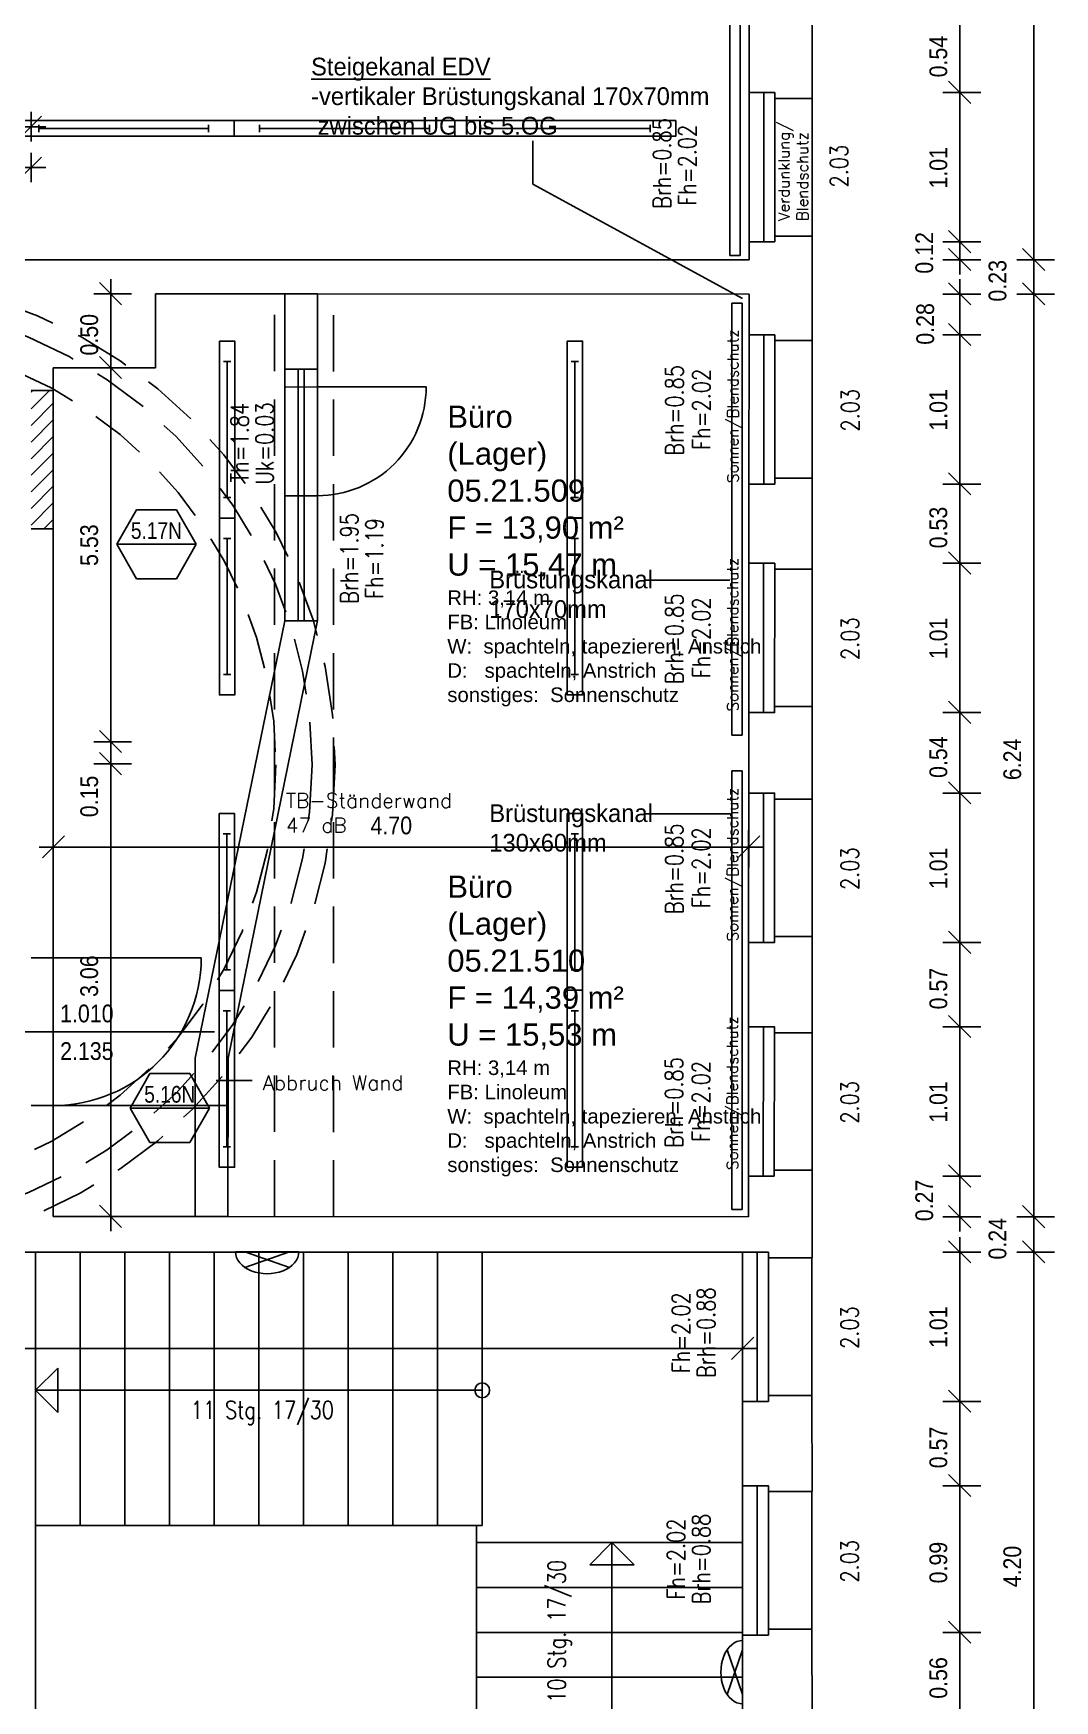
# Model space of a CAD drawing. Header units: metres. Extents: x 151.9 to 170.2, y -338.2 to -300.5.
# Drawn here: x 163.31 to 170.21, y -319.04 to -307.77 of the extents above; entities that cross this region are included whole.
import ezdxf
from ezdxf.enums import TextEntityAlignment as Align

# ---------------------------------------------------------------- set-up
doc = ezdxf.new("R2010")
doc.units = ezdxf.units.M
doc.header["$LTSCALE"] = 0.03
for name, pattern in [('AUSGEZOGEN', [0]), ('DOT', [0]), ('STRICHLINIE', [19.05, 12.7, -6.35])]:
    doc.linetypes.add(name, pattern=pattern)
doc.layers.get('0').update_dxf_attribs({"linetype": 'CONTINUOUS'})
doc.layers.get('Defpoints').update_dxf_attribs({"linetype": 'CONTINUOUS'})
for name, color, linetype in [('A_abriss', 44, '_ABBRUCH'), ('A_ansicht', 9, 'CONTINUOUS'), ('A_bemaßung', 2, 'CONTINUOUS'), ('A_fenster', 7, 'CONTINUOUS'), ('A_höhen', 3, 'CONTINUOUS'), ('A_NR_TÜR', 1, 'CONTINUOUS'), ('A_schraffur', 10, 'CONTINUOUS'), ('A_text', 5, 'CONTINUOUS'), ('A_treppe', 3, 'CONTINUOUS'), ('A_Tuernummern', 1, 'CONTINUOUS'), ('A_TXT-TUER', 1, 'CONTINUOUS'), ('A_türen', 9, 'CONTINUOUS'), ('A_verdeckt', 8, 'STRICHLINIE'), ('A_wände', 6, 'CONTINUOUS'), ('CKMA0002', 2, 'CONTINUOUS'), ('E__DURCHBR', 2, 'CONTINUOUS'), ('E__LEUCHTEN', 6, 'AUSGEZOGEN'), ('E__VERSYS', 2, 'AUSGEZOGEN')]:
    doc.layers.add(name, color=color, linetype=linetype)
doc.styles.add('arial-n', font='ARIALN.TTF')
doc.styles.add('BOLDSIMP_FNT', font='TXT', dxfattribs={"height": 1})
doc.styles.add('NORM', font='simplex.shx', dxfattribs={"width": 0.7, "bigfont": 'bigfont.shx'})
doc.styles.add('PITSIMP8', font='PITSIMP8.SHX')
doc.styles.add('SIMPLEX', font='simplex.shx', dxfattribs={"height": 0.1})
doc.styles.get("Standard").update_dxf_attribs({"font": 'txt', "height": 1})
doc.linetypes.add('_ABBRUCH', pattern='A,25,[101,cadkon.shx,S=3.5,R=0,X=0,Y=0],25', length=50)
doc.dimstyles.get("Standard").update_dxf_attribs({"dimtxt": 0.18, "dimasz": 0.18, "dimexe": 0.18, "dimexo": 0.0625, "dimgap": 0.09, "dimtad": 0, "dimtih": 1, "dimtoh": 1, "dimzin": 0, "dimdsep": 46, "dimlunit": 3, "dimtxsty": 'Standard', "dimcen": 0.09, "dimadec": 0, "dimazin": 0, "dimtfac": 1, "dimtofl": 0, "dimtmove": 2, "dimatfit": 3, "dimfxl": 1, "dimtolj": 1, "dimtzin": 0, "dimarcsym": 0})

# ---------------------------------------------------------------- blocks, each defined once
blk = doc.blocks.new('SLASH1')
at = {"layer": 'A_bemaßung', "color": 2, "linetype": 'Continuous'}
for p, q in [((0, -0.14068), (0, 0.11466)), ((0.07663, 0.07663), (-0.07319, -0.07319))]:
    blk.add_line(p, q, dxfattribs=at)
blk = doc.blocks.new('DIMCROSS')
at = {"color": 0, "linetype": 'ByBlock'}
blk.add_line((-1, 0), (1, 0), dxfattribs=at)
at = {"linetype": 'ByBlock'}
blk.add_line((-0.707107, -0.707107), (0.707107, 0.707107), dxfattribs=at)
blk = doc.blocks.new('*D20')
at = {"layer": 'CKMA0002', "color": 1, "lineweight": -2}
for p, q in [((161.184, -308.673), (163.191, -308.673)), ((163.291, -308.773), (163.291, -308.573))]:
    blk.add_line(p, q, dxfattribs=at)
at = {"layer": 'Defpoints', "color": 0}
for p in [(163.291, -308.673), (161.084, -311.464), (163.291, -311.464)]:
    blk.add_point(p, dxfattribs=at)
at = {"layer": 'CKMA0002', "color": 1, "lineweight": -2, "xscale": 0.1, "yscale": 0.1, "zscale": 0.1, "rotation": 180}
blk.add_blockref('DIMCROSS', (161.084, -308.673), dxfattribs=at)
at = {"layer": 'CKMA0002', "color": 1, "lineweight": -2, "xscale": 0.1, "yscale": 0.1, "zscale": 0.1}
blk.add_blockref('DIMCROSS', (163.291, -308.673), dxfattribs=at)
at = {"layer": 'CKMA0002', "color": 3, "insert": (162.187, -308.573), "char_height": 0.1, "attachment_point": 5, "style": 'SIMPLEX'}
blk.add_mtext('\\A1;2.20{\\A1\\H0.7x\\S75;}', dxfattribs=at)
blk = doc.blocks.new('*D26')
at = {"layer": 'CKMA0002', "color": 1, "lineweight": -2}
for p, q in [((163.291, -308.497), (163.291, -308.297)), ((161.184, -308.397), (163.191, -308.397))]:
    blk.add_line(p, q, dxfattribs=at)
at = {"layer": 'Defpoints', "color": 0}
for p in [(163.291, -308.397), (161.084, -312.67), (163.291, -312.631)]:
    blk.add_point(p, dxfattribs=at)
at = {"layer": 'CKMA0002', "color": 1, "lineweight": -2, "xscale": 0.1, "yscale": 0.1, "zscale": 0.1, "rotation": 180}
blk.add_blockref('DIMCROSS', (161.084, -308.397), dxfattribs=at)
at = {"layer": 'CKMA0002', "color": 1, "lineweight": -2, "xscale": 0.1, "yscale": 0.1, "zscale": 0.1}
blk.add_blockref('DIMCROSS', (163.291, -308.397), dxfattribs=at)
at = {"layer": 'CKMA0002', "color": 3, "insert": (162.187, -308.297), "char_height": 0.1, "attachment_point": 5, "style": 'SIMPLEX'}
blk.add_mtext('\\A1;2.20{\\A1\\H0.7x\\S75;}', dxfattribs=at)
blk = doc.blocks.new('Tür-Nr')
at = {"layer": 'A_NR_TÜR'}
for p, q in [((-0.057, -108.865), (0.077, -108.632)), ((0.077, -108.632), (0.347, -108.632)), ((0.481, -108.865), (0.347, -108.632)), ((-0.057, -108.865), (0.481, -108.865)), ((-0.057, -108.865), (0.077, -109.098)), ((0.481, -108.865), (0.347, -109.098)), ((0.077, -109.098), (0.347, -109.098))]:
    blk.add_line(p, q, dxfattribs=at)
at = {"layer": 'A_TXT-TUER', "style": 'arial-n', "flags": 4}
blk.add_attdef('TÜR-NR.', text='', height=0.113, dxfattribs=at).set_placement((0.211, -108.772), align=Align.MIDDLE_CENTER)
at = {"layer": 'A_TXT-TUER', "style": 'NORM', "width": 0.7}
for tag, flags, p in [('BRANDSCHUTZ', 4, (0.229, -108.981)), ('DIN', 5, (0.214, -109.198)), ('ABMESSUNG', 5, (0.214, -109.333)), ('MATERIAL', 5, (0.214, -109.467)), ('WANDART', 5, (0.214, -109.601)), ('ZARGE', 5, (0.214, -109.736)), ('SCHLOSS', 5, (0.214, -109.87)), ('BESCHLÄGE', 5, (0.214, -110.005)), ('SONSTIGES', 5, (0.214, -110.139))]:
    blk.add_attdef(tag, text='', height=0.0784, dxfattribs=dict(at, flags=flags)).set_placement(p, align=Align.MIDDLE_CENTER)
blk = doc.blocks.new('*D62')
at = {"layer": 'CKMA0002', "color": 1, "lineweight": -2}
for p, q in [((163.029, -315.016), (162.879, -315.016)), ((163.079, -315.086), (162.879, -315.086)), ((162.979, -315.086), (162.979, -315.016)), ((162.979, -315.086), (162.979, -315.086)), ((162.979, -315.086), (162.979, -315.086))]:
    blk.add_line(p, q, dxfattribs=at)
at = {"layer": 'Defpoints', "color": 0}
for p in [(162.979, -315.016), (163.291, -315.016), (163.341, -315.086)]:
    blk.add_point(p, dxfattribs=at)
at = {"layer": 'CKMA0002', "color": 1, "lineweight": -2, "xscale": 0.1, "yscale": 0.1, "zscale": 0.1}
for p, rotation in [((162.979, -315.016), 270), ((162.979, -315.086), 90)]:
    blk.add_blockref('DIMCROSS', p, dxfattribs=dict(at, rotation=rotation))
at = {"layer": 'CKMA0002', "color": 3, "insert": (162.829, -315.051), "char_height": 0.1, "attachment_point": 5, "rotation": 90, "style": 'SIMPLEX'}
blk.add_mtext('\\A1;7{\\A1\\H0.7x\\S;}', dxfattribs=at)
blk = doc.blocks.new('A$C2208714D')
at = {"layer": 'E__VERSYS', "color": 7}
blk.add_line((11.152, 27.821), (11.152, 28.114), dxfattribs=at)
at = {"layer": 'E__VERSYS', "color": 7, "linetype": 'Continuous', "ltscale": 5}
blk.add_line((12.569, 27.047), (11.152, 27.821), dxfattribs=at)
at = {"layer": 'E__VERSYS', "color": 7, "insert": (9.653, 28.154), "char_height": 0.12, "attachment_point": 7}
blk.add_mtext('{\\LSteigekanal EDV\\P}-vertikaler Brüstungskanal 170x70mm \\P zwischen UG bis 5.OG', dxfattribs=at)
blk = doc.blocks.new('Wandleuchte')
at = {"layer": 'E__LEUCHTEN', "color": 6}
for p, q in [((-94.5, 77.3), (-77.9, 85)), ((-77.9, 85), (-59.9, 91)), ((-59.9, 91), (-41, 95.5)), ((-41, 95.5), (-21.3, 98.1)), ((-21.3, 98.1), (-1.4, 99)), ((-1.4, 99), (18.6, 98.1)), ((18.6, 98.1), (38.2, 95.5)), ((38.2, 95.5), (57.2, 91)), ((57.2, 91), (75.1, 85)), ((75.1, 85), (91.8, 77.3)), ((-154.4, -6), (-153, 7.7)), ((-153, 7.7), (-149.1, 21.2)), ((-149.1, 21.2), (-142.7, 34.2)), ((-142.7, 34.2), (-133.9, 46.5)), ((-133.9, 46.5), (-122.7, 57.9)), ((-122.7, 57.9), (-109.5, 68.3)), ((-109.5, 68.3), (-94.5, 77.3)), ((-109.5, 68.3), (106.8, -6)), ((106.8, 68.3), (-109.5, -6)), ((91.8, 77.3), (106.8, 68.3)), ((106.8, 68.3), (120, 57.9)), ((120, 57.9), (131.1, 46.5)), ((131.1, 46.5), (140, 34.2)), ((140, 34.2), (146.4, 21.2)), ((146.4, 21.2), (150.3, 7.7)), ((150.3, 7.7), (151.6, -6)), ((-154.4, -6), (151.6, -6))]:
    blk.add_line(p, q, dxfattribs=at)
blk = doc.blocks.new('2DEL_457')
for p, q in [((-0.3844, -0.2363), (-0.3844, 0.2363)), ((0.3844, -0.2363), (0.3844, 0.2363)), ((-0.3844, 0), (0.3844, 0))]:
    blk.add_line(p, q)
blk.add_lwpolyline([(-0.5, -0.5), (0.5, -0.5), (0.5, 0.5), (-0.5, 0.5)], close=True)
at = {"style": 'PITSIMP8', "flags": 9}
for tag, p in [('RAUM/GRUPPE', (-0.0298, 0.1593)), ('BEZEICHNUNG', (-0.0298, 0.1793)), ('POS.NR.G-LV', (-0.0298, 0.1393)), ('FABRIKAT', (-0.0298, 0.1193)), ('TYP', (-0.0298, 0.0993)), ('VOLUMENSTROM', (-0.0298, 0.0393)), ('DRUCK/-STUFE', (-0.0298, 0.0193)), ('ANSCHLUSS', (-0.0298, -0.0007)), ('KENNUNG', (-0.0298, 0.0793)), ('LEISTUNG', (-0.0298, 0.0593)), ('TEMPERATUR', (-0.0298, -0.0607)), ('DREHZAHL', (-0.0298, -0.0807)), ('GROESSE', (-0.0298, -0.0207)), ('DN', (-0.0298, -0.0407)), ('SPANNUNG/FREQUENZ', (-0.0298, -0.1207)), ('SCHUTZART', (-0.0298, -0.1007)), ('GEWICHT', (-0.0298, -0.1407)), ('FREI', (-0.0298, -0.1607)), ('FREI', (-0.0298, -0.1807)), ('FREI', (-0.0298, -0.2007))]:
    blk.add_attdef(tag, text='', height=0.01, dxfattribs=at).set_placement(p, align=Align.MIDDLE)
blk = doc.blocks.new('2DEL_458')
for p, q in [((-0.3844, -0.2363), (-0.3844, 0.2363)), ((0.3844, -0.2363), (0.3844, 0.2363)), ((-0.3844, 0), (0.3844, 0))]:
    blk.add_line(p, q)
blk.add_lwpolyline([(-0.5, -0.5), (0.5, -0.5), (0.5, 0.5), (-0.5, 0.5)], close=True)
at = {"style": 'PITSIMP8', "flags": 9}
for tag, p in [('RAUM/GRUPPE', (-0.0298, 0.1593)), ('BEZEICHNUNG', (-0.0298, 0.1793)), ('POS.NR.G-LV', (-0.0298, 0.1393)), ('KENNUNG', (-0.0298, 0.0793)), ('FABRIKAT', (-0.0298, 0.1193)), ('TYP', (-0.0298, 0.0993)), ('VOLUMENSTROM', (-0.0298, 0.0393)), ('DRUCK/-STUFE', (-0.0298, 0.0193)), ('ANSCHLUSS', (-0.0298, -0.0007)), ('LEISTUNG', (-0.0298, 0.0593)), ('TEMPERATUR', (-0.0298, -0.0607)), ('GROESSE', (-0.0298, -0.0207)), ('DN', (-0.0298, -0.0407)), ('SPANNUNG/FREQUENZ', (-0.0298, -0.1207)), ('SCHUTZART', (-0.0298, -0.1007)), ('DREHZAHL', (-0.0298, -0.0807)), ('GEWICHT', (-0.0298, -0.1407)), ('FREI', (-0.0298, -0.1607)), ('FREI', (-0.0298, -0.1807)), ('FREI', (-0.0298, -0.2007))]:
    blk.add_attdef(tag, text='', height=0.01, dxfattribs=at).set_placement(p, align=Align.MIDDLE)
blk = doc.blocks.new('A$C011152BE')
at = {"layer": 'E__LEUCHTEN', "color": 1, "linetype": 'Continuous', "xscale": 1.49281782649993, "yscale": 0.1054861807999146, "zscale": 1.4928178265}
for p in [(8.386, 28.198), (9.879, 28.198), (11.372, 28.198)]:
    blk.add_blockref('2DEL_458', p, dxfattribs=at)
at = {"layer": 'E__LEUCHTEN', "color": 1, "xscale": 1.196245050000016, "yscale": 0.1042641600000138, "zscale": 1.19624505, "rotation": 270}
for p in [(9.085, 26.161), (11.437, 26.162), (9.085, 24.965), (11.437, 24.965), (9.084, 22.967), (11.436, 22.968), (9.084, 21.771), (11.436, 21.772)]:
    blk.add_blockref('2DEL_457', p, dxfattribs=at)
at = {"layer": 'E__LEUCHTEN', "yscale": 0.001400000000103319, "zscale": 0.0014}
for p, xscale, rotation in [((9.354, 20.592), 0.001400000001012813, 180), ((12.562, 17.761), 0.001400000000103319, 90)]:
    blk.add_blockref('Wandleuchte', p, dxfattribs=dict(at, xscale=xscale, rotation=rotation))
blk = doc.blocks.new('Wanddurchbruch')
for p, q in [((0, 1), (0, 0)), ((1, 1), (0, 1)), ((1, 0), (1, 1)), ((0, 0), (1, 0))]:
    blk.add_line(p, q)
blk.add_solid([(1, 0), (1, 1), (0, 1), (0, 0)])
blk = doc.blocks.new('A$C73D606B5')
at = {"layer": 'E__DURCHBR'}
ref = blk.add_blockref('Wanddurchbruch', (5.082, 20.283), dxfattribs=dict(at, xscale=1.333332035726516, yscale=0.1501499999999965, zscale=1.1011, rotation=61.953344074811))
ref.add_attrib('EC_DIM', '1.332x0.150x0.150', (4.95, 20.067), dxfattribs={"height": 0.12})
ref = blk.add_blockref('Wanddurchbruch', (7.981, 16.16), dxfattribs=dict(at, xscale=0.2362360063299321, yscale=0.1501499999999965, zscale=1.1011, rotation=90.00000153523284))
ref.add_attrib('EC_DIM', '0.236x0.150x0.150', (8.02, 16.2), dxfattribs={"height": 0.12})
ref = blk.add_blockref('Wanddurchbruch', (5.057, 15.346), dxfattribs=dict(at, xscale=0.268268007188226, yscale=0.1501499999999965, zscale=1.1011))
ref.add_attrib('EC_DIM', '0.268x0.150x0.150', (5.057, 15.13), dxfattribs={"height": 0.12})
ref = blk.add_blockref('Wanddurchbruch', (7.656, 15.348), dxfattribs=dict(at, xscale=0.1681680045060432, yscale=0.1501499999999965, zscale=1.1011))
ref.add_attrib('EC_DIM', '0.168x0.150x0.150', (7.656, 15.132), dxfattribs={"height": 0.12})
blk = doc.blocks.new('A$C1F4F1FCE')
at = {"layer": 'E__VERSYS', "color": 3}
for p, q in [((12.484, -6.572), (12.484, -0.546)), ((12.554, -6.572), (12.554, -0.476)), ((12.484, -6.572), (12.554, -6.572)), ((12.498, -6.893), (12.498, -9.815)), ((12.568, -6.893), (12.498, -6.893)), ((12.568, -6.893), (12.568, -9.815)), ((12.568, -9.815), (12.498, -9.815)), ((12.498, -10.057), (12.498, -13.023)), ((12.568, -10.057), (12.498, -10.057)), ((12.568, -10.057), (12.568, -13.023)), ((12.568, -13.023), (12.498, -13.023))]:
    blk.add_line(p, q, dxfattribs=at)
at = {"layer": 'E__VERSYS', "color": 7}
for p, q in [((12.484, -8.767), (11.912, -8.767)), ((12.484, -10.347), (11.912, -10.347))]:
    blk.add_line(p, q, dxfattribs=at)
at = {"layer": 'E__VERSYS', "color": 7, "char_height": 0.12, "attachment_point": 7}
for s, insert in [('Brüstungskanal \\P170x70mm', (10.858, -9.024)), ('Brüstungskanal \\P130x60mm', (10.858, -10.604))]:
    blk.add_mtext(s, dxfattribs=dict(at, insert=insert))

msp = doc.modelspace()

# ---------------------------------------------------------------- hatches: boundary and pattern name
at = {"layer": 'A_schraffur'}
h = msp.add_hatch(dxfattribs=at)
h.set_pattern_fill('ANSI31', color=256, scale=0.025, style=0)
h.paths.add_polyline_path([(163.29112, -311.11632), (163.44111, -311.11632), (163.44111, -310.18133), (163.29112, -310.18132)])

# ---------------------------------------------------------------- linework, layer by layer
at = {"layer": 'A_abriss', "ltscale": 0.3}
for p, q in [((165.00551, -309.52744), (165.0061, -310.15743)), ((165.22736, -310.15705), (165.22736, -309.52705)), ((165.00669, -310.03743), (165.22736, -310.03743)), ((165.09702, -311.73741), (165.09702, -310.03743)), ((165.13702, -311.73741), (165.13702, -310.03743)), ((165.0061, -310.15743), (165.22736, -310.15705)), ((165.0061, -310.89242), (165.0061, -310.15743)), ((165.22736, -310.15705), (165.22736, -310.89204)), ((165.22736, -310.15705), (165.96235, -310.15705)), ((165.0061, -310.89242), (165.00551, -311.73742)), ((165.22736, -310.89242), (165.0061, -310.89242)), ((165.22736, -311.73703), (165.22736, -310.89242)), ((165.00551, -311.73742), (164.4011, -314.69628)), ((164.62295, -314.6959), (165.22736, -311.73703)), ((165.00551, -311.73741), (165.22736, -311.73741)), ((164.4011, -314.69628), (164.4011, -315.76627)), ((164.6222, -315.76589), (164.62295, -314.6959))]:
    msp.add_line(p, q, dxfattribs=at)
msp.add_arc((165.22736, -310.15705), 0.73499, 269.999997, 0, dxfattribs=at)
at = {"layer": 'A_ansicht', "linetype": 'Continuous'}
for p, q in [((168.14555, -308.1662), (168.14555, -309.1762)), ((168.14533, -309.80341), (168.14463, -310.8134)), ((168.14426, -311.34839), (168.14355, -312.35839)), ((168.14317, -312.90338), (168.14246, -313.91337)), ((168.14207, -314.48337), (168.14136, -315.49336)), ((168.10106, -316.00632), (168.10106, -317.01631)), ((168.10106, -317.58631), (168.10106, -318.5963))]:
    msp.add_line(p, q, dxfattribs=at)
at = {"layer": 'A_ansicht', "color": 9, "linetype": 'Continuous'}
for p, q in [((168.57117, -309.1362), (168.57117, -308.2062)), ((168.57117, -310.7734), (168.57117, -309.84341)), ((168.57117, -312.31839), (168.57117, -311.3884)), ((168.57117, -313.87337), (168.57117, -312.94338)), ((168.57117, -315.45336), (168.57117, -314.52337)), ((168.57106, -316.97631), (168.57106, -316.04632)), ((168.57106, -318.5563), (168.57106, -317.62631))]:
    msp.add_line(p, q, dxfattribs=at)
at = {"layer": 'A_bemaßung', "linetype": 'Continuous'}
for p, q in [((170.07117, -336.70624), (170.07117, -302.59625)), ((169.57117, -309.39619), (169.57117, -303.02625)), ((163.82967, -315.86627), (163.82967, -309.42744)), ((169.57117, -315.86835), (169.57117, -309.42841)), ((163.34512, -313.2677), (168.24281, -313.2677)), ((169.57117, -320.30628), (169.57117, -315.90632)), ((160.76113, -316.65902), (168.20106, -316.65902))]:
    msp.add_line(p, q, dxfattribs=at)
at = {"layer": 'A_bemaßung'}
msp.add_line((162.97075, -314.51627), (164.53, -314.51627), dxfattribs=at)
at = {"layer": 'A_fenster', "linetype": 'Continuous'}
for p, q in [((168.24555, -308.1662), (168.24555, -309.1762)), ((168.32055, -308.2062), (168.32055, -309.1362)), ((168.24533, -309.80348), (168.24463, -310.81347)), ((168.3203, -309.84353), (168.31966, -310.77352)), ((168.24425, -311.34846), (168.24355, -312.35846)), ((168.31923, -311.38851), (168.31858, -312.31851)), ((168.24317, -312.90345), (168.24246, -313.91344)), ((168.31814, -312.9435), (168.31749, -313.87349)), ((168.24206, -314.48344), (168.24136, -315.49343)), ((168.31704, -314.52349), (168.31639, -315.45348)), ((168.20106, -316.00632), (168.20106, -317.01631)), ((168.27606, -316.04632), (168.27606, -316.97631)), ((168.20106, -317.58631), (168.20106, -318.5963)), ((168.27606, -317.62631), (168.27606, -318.5563))]:
    msp.add_line(p, q, dxfattribs=at)
at = {"layer": 'A_text'}
msp.add_line((164.78569, -314.84674), (164.54227, -314.84674), dxfattribs=at)
at = {"layer": 'A_treppe', "linetype": 'Continuous'}
for p, q in [((163.32111, -316.00632), (163.32111, -319.34629)), ((163.32111, -316.00632), (163.32111, -317.8563)), ((163.6231, -316.00632), (163.6231, -317.8563)), ((163.9251, -316.00632), (163.9251, -317.8563)), ((164.2271, -316.00632), (164.2271, -317.8563)), ((164.52909, -316.00632), (164.52909, -317.8563)), ((164.83109, -316.00632), (164.83109, -317.8563)), ((165.13309, -316.00632), (165.13309, -317.8563)), ((165.43508, -316.00632), (165.43508, -317.8563)), ((165.73708, -316.00632), (165.73708, -317.8563)), ((166.03908, -316.00632), (166.03908, -317.8563)), ((166.34107, -316.00632), (166.34107, -317.8563)), ((166.34107, -317.8563), (163.32111, -317.8563)), ((166.30365, -319.34629), (166.30365, -317.8563)), ((168.10106, -317.97127), (166.30365, -317.97127)), ((166.30365, -318.27455), (168.10106, -318.27455)), ((166.30365, -318.57789), (168.10106, -318.57789)), ((166.30365, -318.88123), (168.10106, -318.88123))]:
    msp.add_line(p, q, dxfattribs=at)
at = {"layer": 'A_treppe', "color": 1, "linetype": 'Continuous'}
for p, q in [((163.32111, -316.94131), (163.4711, -316.79131)), ((163.4711, -316.79131), (163.4711, -317.09131)), ((163.32111, -316.94131), (166.34107, -316.94131)), ((163.32111, -316.94131), (163.4711, -317.09131)), ((167.21865, -317.97127), (167.06865, -318.12128)), ((167.21865, -317.97127), (167.36865, -318.12128)), ((167.21865, -319.34629), (167.21865, -317.97127)), ((167.06865, -318.12128), (167.36865, -318.12128))]:
    msp.add_line(p, q, dxfattribs=at)
msp.add_circle((166.34107, -316.94131), 0.05, dxfattribs=at)
at = {"layer": 'A_türen', "color": 10, "linetype": 'Continuous'}
for q in [(164.44121, -314.01627), (163.44121, -315.01627)]:
    msp.add_line((163.44121, -314.01627), q, dxfattribs=at)
msp.add_arc((163.44121, -314.01627), 1, 270, 0, dxfattribs=at)
at = {"layer": 'A_verdeckt', "linetype": 'STRICHLINIE'}
for p, q in [((164.93617, -315.76611), (164.93617, -309.52744)), ((165.33617, -315.76639), (165.33617, -309.5271))]:
    msp.add_line(p, q, dxfattribs=at)
for radius in [3.295, 3.13937, 2.895]:
    msp.add_circle((162.05117, -312.71165), radius, dxfattribs=at)
at = {"layer": 'A_wände', "linetype": 'Continuous'}
for p, q in [((168.32055, -309.1762), (168.14555, -309.1762)), ((168.14555, -309.1762), (168.14555, -309.29619)), ((168.57117, -309.1362), (168.32055, -309.1362)), ((168.32055, -309.1362), (168.32055, -309.1762)), ((168.57117, -309.84341), (168.57117, -309.1362)), ((168.14555, -309.29619), (162.54112, -309.29619)), ((164.13106, -310.02682), (164.13106, -309.52744)), ((164.13106, -309.52744), (165.00551, -309.52744)), ((165.22736, -309.52705), (168.14553, -309.52841)), ((168.14553, -309.52841), (168.14533, -309.80341)), ((168.14533, -309.80341), (168.32033, -309.80353)), ((168.32033, -309.80353), (168.3203, -309.84353)), ((168.3203, -309.84353), (168.57117, -309.84341)), ((163.44111, -310.18133), (163.44072, -310.02682)), ((163.44072, -310.02682), (164.13106, -310.02682)), ((163.29112, -310.18132), (163.44111, -310.18133)), ((163.44111, -310.18133), (163.44111, -311.11632)), ((163.44111, -311.11632), (163.29112, -311.11632)), ((163.44111, -315.76627), (163.44111, -315.01627)), ((164.6223, -315.01642), (163.44121, -315.01627)), ((168.14136, -315.49336), (168.14117, -315.76835)), ((168.31636, -315.49348), (168.14136, -315.49336)), ((168.31639, -315.45348), (168.31636, -315.49348)), ((168.57117, -315.45336), (168.31639, -315.45348)), ((168.57117, -316.04632), (168.57117, -315.45336)), ((164.6222, -315.76642), (163.44111, -315.76627)), ((168.14117, -315.76835), (164.6222, -315.76589)), ((162.87111, -316.00632), (168.10106, -316.00632)), ((168.10106, -316.00632), (168.27606, -316.00632)), ((168.27606, -316.00632), (168.27606, -316.04632)), ((168.27606, -316.04632), (168.57117, -316.04632))]:
    msp.add_line(p, q, dxfattribs=at)
at = {"layer": 'A_wände'}
for p, q in [((165.00551, -309.52744), (165.22736, -309.52705)), ((165.22736, -309.52705), (165.22736, -309.52705)), ((163.44111, -314.01627), (163.44111, -311.11632)), ((163.44111, -314.01627), (163.29112, -314.01627)), ((163.44121, -315.01627), (163.29122, -315.01627))]:
    msp.add_line(p, q, dxfattribs=at)
at = {"layer": 'A_wände', "linetype": 'Continuous'}
for points in [[(168.32055, -308.1662), (168.32055, -308.2062), (168.57117, -308.2062), (168.57117, -307.58121), (168.32055, -307.58121), (168.32055, -307.62121), (168.14555, -307.62121), (168.14555, -308.1662), (168.32055, -308.1662)], [(168.31963, -310.81352), (168.14463, -310.8134), (168.14426, -311.34839), (168.31925, -311.34851), (168.31923, -311.38851), (168.57117, -311.3884), (168.57117, -310.7734), (168.31966, -310.77352), (168.31963, -310.81352)], [(168.57117, -312.31839), (168.31858, -312.31851), (168.31855, -312.3585), (168.14355, -312.35839), (168.14317, -312.90338), (168.31817, -312.9035), (168.31814, -312.9435), (168.57117, -312.94338), (168.57117, -312.31839)], [(168.57117, -313.87337), (168.31749, -313.87349), (168.31746, -313.91349), (168.14247, -313.91337), (168.14207, -314.48337), (168.31707, -314.48337), (168.31704, -314.52349), (168.57117, -314.52337), (168.57117, -313.87337)], [(168.27606, -317.01631), (168.10106, -317.01631), (168.10106, -317.58631), (168.27606, -317.58631), (168.27606, -317.62631), (168.57117, -317.62631), (168.57106, -316.97631), (168.27606, -316.97631), (168.27606, -317.01631)], [(168.27606, -318.5963), (168.10106, -318.5963), (168.10106, -319.14129), (168.27606, -319.14129), (168.27606, -319.18129), (168.57117, -319.18129), (168.57106, -318.5563), (168.27606, -318.5563), (168.27606, -318.5963)]]:
    msp.add_lwpolyline(points, dxfattribs=at)

# ---------------------------------------------------------------- block references
at = {"layer": 'A_bemaßung', "color": 7, "rotation": 90}
for p in [(169.57117, -308.1662), (169.57117, -309.1762), (169.57117, -309.29619), (170.07117, -309.29619), (170.07117, -309.29619), (163.82967, -309.52744), (169.57117, -309.52841), (170.07117, -309.52841), (170.07117, -309.52841), (169.57117, -309.80341), (163.82967, -310.02682), (163.82967, -310.02682), (169.57117, -310.8134), (169.57117, -311.34839), (169.57117, -312.35839), (163.82967, -312.55588), (163.82967, -312.70588), (169.57117, -312.90338), (169.57117, -313.91337), (169.57117, -314.48337), (169.57117, -315.49336), (163.82967, -315.76627), (169.57117, -315.76835), (170.07117, -315.76835), (170.07117, -315.76835), (169.57117, -316.00632), (170.07117, -316.00632), (170.07117, -316.00632), (169.57117, -317.01631), (169.57117, -317.58631), (169.57117, -318.57789)]:
    msp.add_blockref('SLASH1', p, dxfattribs=at)
at = {"layer": 'A_bemaßung', "color": 7}
for p in [(163.44111, -313.2677), (168.14281, -313.2677), (168.10106, -316.65902)]:
    msp.add_blockref('SLASH1', p, dxfattribs=at)
at = {"layer": 'A_Tuernummern'}
ref = msp.add_blockref('Tür-Nr', (163.92699, -202.35548), dxfattribs=at)
ref.add_attrib('TÜR-NR.', '5.17N', dxfattribs={"layer": 'A_TXT-TUER', "height": 0.112896, "style": 'arial-n'}).set_placement((164.13835, -311.12782), align=Align.MIDDLE_CENTER)
ref = msp.add_blockref('Tür-Nr', (164.01706, -206.16743), dxfattribs=at)
ref.add_attrib('TÜR-NR.', '5.16N', dxfattribs={"layer": 'A_TXT-TUER', "height": 0.112896, "style": 'arial-n'}).set_placement((164.22842, -314.93977), align=Align.MIDDLE_CENTER)
at = {"layer": 'CKMA0002'}
for name, p in [('A$C2208714D', (155.53117, -336.60624)), ('A$C1F4F1FCE', (155.53117, -302.69625)), ('A$C011152BE', (155.53117, -336.60624)), ('A$C73D606B5', (155.53117, -336.60624))]:
    msp.add_blockref(name, p, dxfattribs=at)

# ---------------------------------------------------------------- texts
at = {"layer": 'A_abriss', "ltscale": 0.3, "style": 'SIMPLEX', "width": 0.8}
for s, p in [('Th=1.84', (164.70156, -310.53362)), ('Uk=0.03', (164.86948, -310.53899)), ('Brh=1.95', (165.44232, -311.31655)), ('Fh=1.19', (165.61232, -311.31655))]:
    msp.add_text(s, height=0.12, rotation=90, dxfattribs=at).set_placement(p, align=Align.MIDDLE_CENTER)
at = {"layer": 'A_bemaßung', "color": 7, "linetype": 'Continuous', "style": 'BOLDSIMP_FNT', "width": 0.9}
for s, p in [('0.54', (169.52116, -308.06341)), ('1.01', (169.52116, -308.8152)), ('0.12', (169.42606, -309.39065)), ('0.23', (169.92116, -309.57944)), ('0.50', (163.77966, -309.94427)), ('0.28', (169.4324, -309.87109)), ('1.01', (169.52116, -310.4524)), ('0.53', (169.52116, -311.24803)), ('5.53', (163.77966, -311.36692)), ('1.01', (169.52116, -311.99739)), ('0.54', (169.52116, -312.80059)), ('6.24', (170.02116, -312.81552)), ('0.15', (163.77966, -313.06625)), ('1.01', (169.52116, -313.55237)), ('3.06', (163.77966, -314.2814)), ('0.57', (169.52116, -314.36551)), ('1.01', (169.52116, -315.13236)), ('0.27', (169.42606, -315.79799)), ('0.24', (169.92116, -316.05704)), ('1.01', (169.52116, -316.65531)), ('0.57', (169.52116, -317.46845)), ('0.99', (169.52116, -318.24667)), ('4.20', (170.02116, -318.27344)), ('0.56', (169.52116, -319.02673))]:
    msp.add_text(s, height=0.12, rotation=90, dxfattribs=at).set_placement(p, align=Align.BOTTOM_LEFT)
msp.add_text('4.70', height=0.12, dxfattribs=at).set_placement((165.58612, -313.21769), align=Align.BOTTOM_LEFT)
at = {"layer": 'A_bemaßung', "color": 7, "linetype": 'DOT', "style": 'BOLDSIMP_FNT', "width": 0.9}
for s, p in [('1.010', (163.48709, -314.48913)), ('2.135', (163.48709, -314.74333))]:
    msp.add_text(s, height=0.12, dxfattribs=at).set_placement(p, align=Align.BOTTOM_LEFT)
at = {"layer": 'A_höhen', "linetype": 'Continuous', "style": 'SIMPLEX', "width": 0.8}
for s, p in [('Brh=0.85', (167.55751, -308.64581)), ('Fh=2.02', (167.72799, -308.65797)), ('2.03', (168.75405, -308.66364)), ('Brh=0.85', (167.64167, -310.31533)), ('Fh=2.02', (167.82367, -310.30818)), ('2.03', (168.82937, -310.31426)), ('Brh=0.85', (167.64059, -311.86032)), ('Fh=2.02', (167.82259, -311.85317)), ('2.03', (168.82829, -311.85925)), ('Brh=0.85', (167.6395, -313.4153)), ('Fh=2.02', (167.8215, -313.40815)), ('2.03', (168.8272, -313.41423)), ('Brh=0.85', (167.6384, -314.99529)), ('Fh=2.02', (167.8204, -314.98814)), ('2.03', (168.8261, -314.99422)), ('Fh=2.02', (167.68538, -316.55212)), ('Brh=0.88', (167.85538, -316.55212)), ('2.03', (168.82545, -316.51717)), ('Brh=0.88', (167.82218, -318.08231)), ('Fh=2.02', (167.65218, -318.08231)), ('2.03', (168.82545, -318.09716))]:
    msp.add_text(s, height=0.12, rotation=90, dxfattribs=at).set_placement(p, align=Align.MIDDLE_CENTER)
at = {"layer": 'A_text', "linetype": 'Continuous', "char_height": 0.075, "width": 0.75, "attachment_point": 1, "rotation": 90, "style": 'SIMPLEX'}
for s, insert in [('Verdunklung/\\PBlendschutz', (168.34416, -309.03399)), ('Sonnen/Blendschutz', (167.99871, -310.80565)), ('Sonnen/Blendschutz', (167.99774, -312.35064)), ('Sonnen/Blendschutz', (167.99647, -313.90562)), ('Sonnen/Blendschutz', (167.9955, -315.45061))]:
    msp.add_mtext(s, dxfattribs=dict(at, insert=insert))
at = {"layer": 'A_text', "linetype": 'Continuous', "char_height": 0.15, "width": 6.6459, "attachment_point": 1}
for s, insert in [('\\fArial|b0|i0|c0|p34;Büro\\P(Lager)\\P05.21.509\\PF = 13,90 m²\\PU = 15,47 m\\P\\H0.0984;RH: 3,14 m\\PFB: Linoleum \\PW:  spachteln, tapezieren, Anstrich\\PD:   spachteln, Anstrich\\Psonstiges:  Sonnenschutz', (166.10513, -310.28244)), ('\\fArial|b0|i0|c0|p34;Büro\\P(Lager)\\P05.21.510\\PF = 14,39 m²\\PU = 15,53 m \\P\\H0.0984;RH: 3,14 m\\PFB: Linoleum\\PW:  spachteln, tapezieren, Anstrich\\PD:   spachteln, Anstrich\\Psonstiges:  Sonnenschutz', (166.10513, -313.4606))]:
    msp.add_mtext(s, dxfattribs=dict(at, insert=insert))
at = {"layer": 'A_text', "linetype": 'Continuous', "char_height": 0.1, "width": 1, "attachment_point": 1, "style": 'SIMPLEX'}
for s, insert in [('TB-Ständerwand 47 dB', (165.01364, -312.90376)), ('Abbruch Wand', (164.8567, -314.8116))]:
    msp.add_mtext(s, dxfattribs=dict(at, insert=insert))
at = {"layer": 'A_treppe', "color": 1, "linetype": 'Continuous', "style": 'SIMPLEX', "width": 0.8}
msp.add_text('11 Stg. 17/30', height=0.12, dxfattribs=at).set_placement((164.85527, -317.07415), align=Align.MIDDLE_CENTER)
msp.add_text('10 Stg. 17/30', height=0.12, rotation=90, dxfattribs=at).set_placement((166.84532, -318.5711), align=Align.MIDDLE_CENTER)

# ---------------------------------------------------------------- dimensions: what is measured, and where the dimension line sits
at = {"layer": 'CKMA0002'}
for base, p1, p2, override, picture, middle in [((163.29112, -308.39749), (161.08367, -312.67003), (163.29112, -312.63088), {"dimtxt": 0.1, "dimasz": 0.1, "dimexe": 0.1, "dimexo": 4.133393, "dimgap": 0.05, "dimtad": 1, "dimdec": 4, "dimrnd": 0.0025, "dimlunit": 2, "dimtxsty": 'SIMPLEX', "dimblk": 'DIMCROSS', "dimblk1": 'DIMCROSS', "dimblk2": 'DIMCROSS', "dimdle": 0.05, "dimse1": 1, "dimclrd": 1, "dimclre": 1, "dimclrt": 3, "dimtdec": 4, "dimtix": 1, "dimtmove": 0, "dimtvp": 1}, '*D26', (162.18739, -308.29749)), ((163.29112, -308.6727), (161.08367, -311.46374), (163.29112, -311.46374), {"dimtxt": 0.1, "dimasz": 0.1, "dimexe": 0.1, "dimexo": 2.69104, "dimgap": 0.05, "dimtad": 1, "dimdec": 4, "dimrnd": 0.0025, "dimlunit": 2, "dimtxsty": 'SIMPLEX', "dimblk": 'DIMCROSS', "dimblk1": 'DIMCROSS', "dimblk2": 'DIMCROSS', "dimdle": 0.05, "dimse1": 1, "dimclrd": 1, "dimclre": 1, "dimclrt": 3, "dimtdec": 4, "dimtix": 1, "dimtmove": 0, "dimtvp": 1}, '*D20', (162.18739, -308.5727))]:
    dim = msp.add_linear_dim(base=base, p1=p1, p2=p2, text='2.20{\\A1\\H0.7x\\S75;}', dimstyle='Standard', override=override, dxfattribs=at)
    dim.commit()
    dim.dimension.update_dxf_attribs({"geometry": picture, "text_midpoint": middle})
dim = msp.add_linear_dim(base=(162.97897, -315.01627), p1=(163.34122, -315.08632), p2=(163.29122, -315.01627), angle=90, text='7{\\A1\\H0.7x\\S;}', dimstyle='Standard', override={"dimtxt": 0.1, "dimasz": 0.1, "dimexe": 0.1, "dimexo": 0.262244, "dimgap": 0.1, "dimtad": 1, "dimtih": 0, "dimtoh": 0, "dimdec": 4, "dimrnd": 0.0025, "dimlunit": 2, "dimtxsty": 'SIMPLEX', "dimblk": 'DIMCROSS', "dimblk1": 'DIMCROSS', "dimblk2": 'DIMCROSS', "dimsah": 1, "dimcen": 2.5, "dimdle": 0.05, "dimclrd": 1, "dimclre": 1, "dimclrt": 3, "dimtdec": 4, "dimtix": 1, "dimtofl": 1, "dimtvp": 1}, dxfattribs=at)
dim.commit()
dim.dimension.update_dxf_attribs({"geometry": '*D62', "text_midpoint": (162.82897, -315.0513)})

doc.saveas('drawing.dxf')
